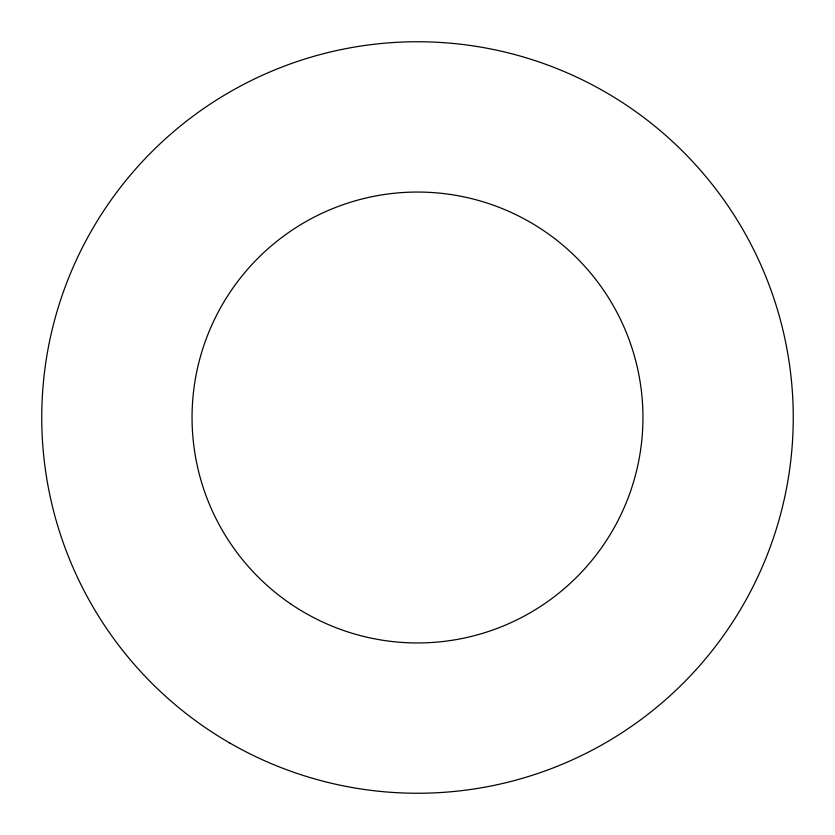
<?xml version="1.0" encoding="UTF-8"?>
<svg xmlns="http://www.w3.org/2000/svg" width="835" height="835" viewBox="0 0 835 835"><rect width="100%" height="100%" fill="white"/><g stroke="black" fill="none" stroke-linecap="round" stroke-linejoin="round"><path stroke-width="1.25" d="M229.625 742.91A375.75 375.75 0 0 0 793.25 417.5A375.75 375.75 0 0 0 229.625 92.09A375.75 375.75 0 0 0 229.625 742.91M291.133 604.206A225.45 225.45 0 0 0 642.376 433.584A225.45 225.45 0 0 0 318.991 214.71A225.45 225.45 0 0 0 291.133 604.206"/></g></svg>
